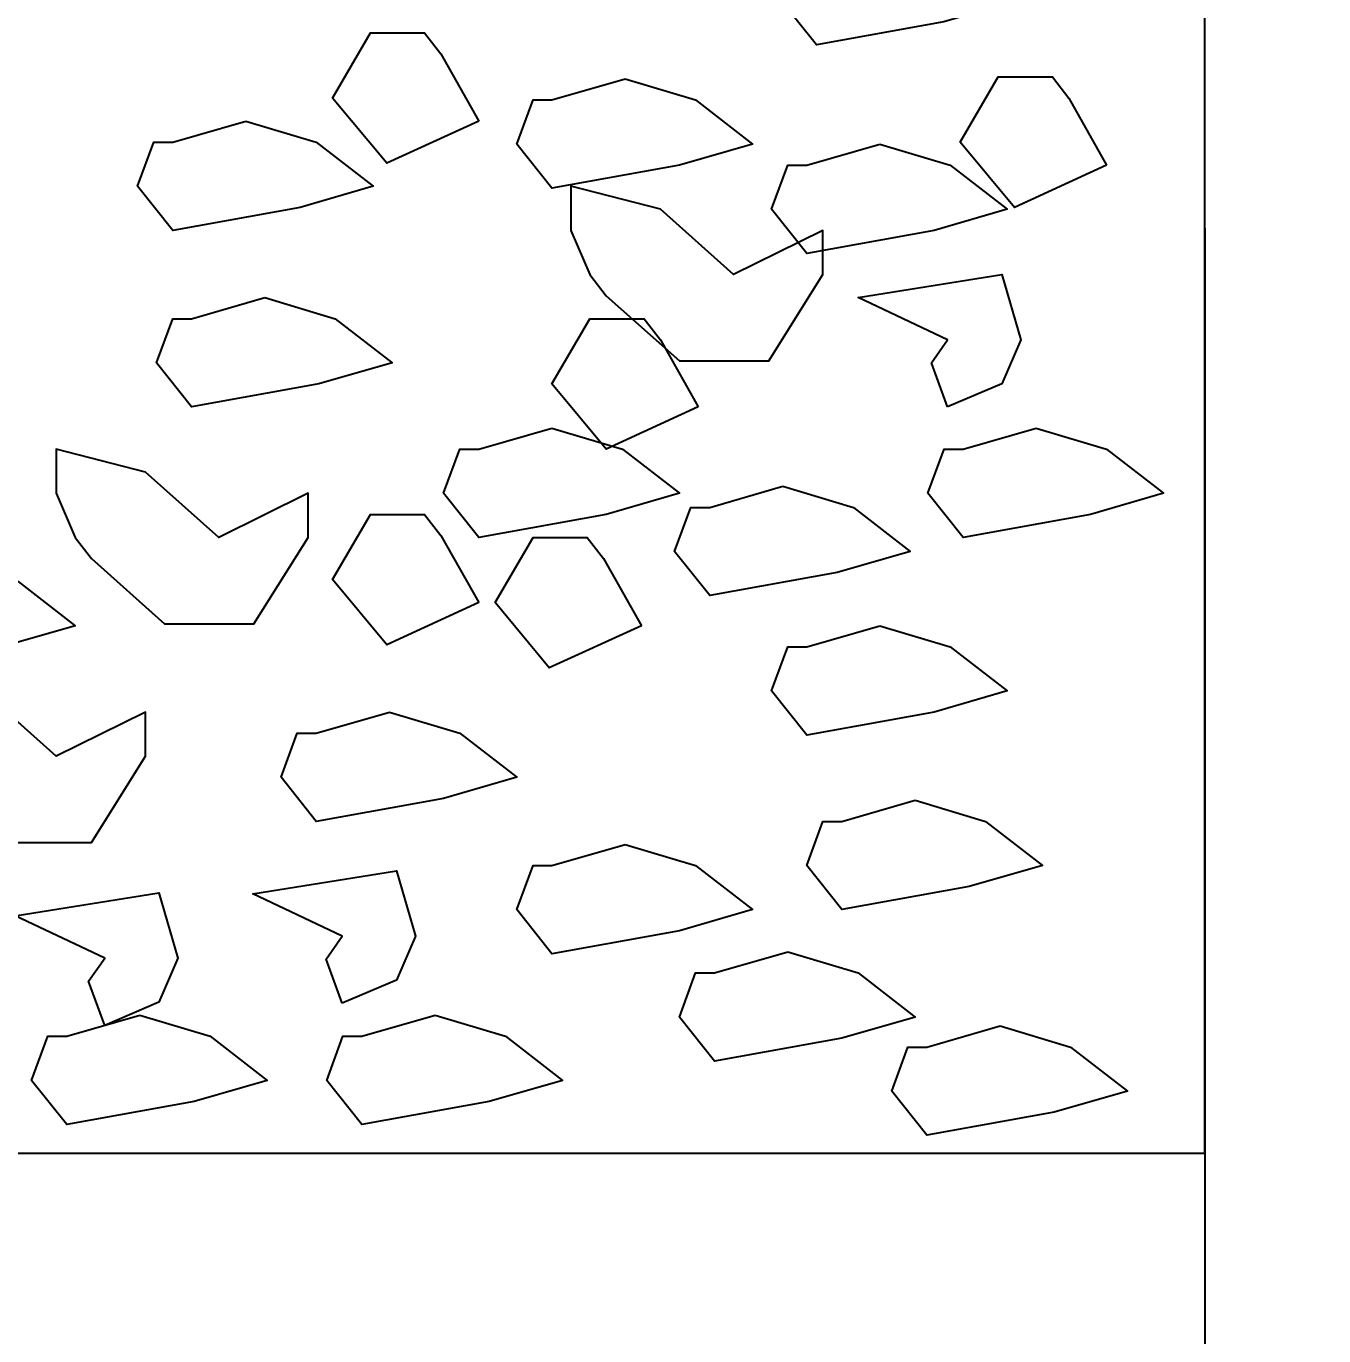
# Model space of a CAD drawing. Header units: metres. Extents: x 31037 to 31490, y -4422 to -3483.
# Drawn here: x 31248.724 to 31249.379, y -4180.233 to -4179.572 of the extents above; entities that cross this region are included whole.
import ezdxf

# ---------------------------------------------------------------- set-up
doc = ezdxf.new("R2010")
doc.units = ezdxf.units.M
doc.header["$LTSCALE"] = 30
doc.header["$MEASUREMENT"] = 0
doc.header["$PDMODE"] = 34
doc.layers.get('0').update_dxf_attribs({"color": 30, "lineweight": 40})
doc.layers.add('DIM', color=5, linetype='Continuous', lineweight=25)
doc.styles.add('style1', font='pala.ttf')
doc.dimstyles.new('main dim', dxfattribs={"dimtxt": 0.3, "dimasz": 0.12, "dimexe": 0.1, "dimexo": 0.1, "dimgap": 0.1, "dimtad": 1, "dimtoh": 1, "dimzin": 3, "dimdsep": 46, "dimtxsty": 'style1', "dimblk": 'OBLIQUE', "dimcen": 0.125, "dimclrd": 8, "dimclre": 8, "dimclrt": 3, "dimadec": 0, "dimazin": 0, "dimtfac": 0.8, "dimtix": 1, "dimtofl": 0, "dimtmove": 2, "dimatfit": 0, "dimfxl": 0, "dimtolj": 1, "dimtzin": 0, "dimarcsym": 0})

# ---------------------------------------------------------------- blocks, each defined once
blk = doc.blocks.new('_Oblique')
at = {"color": 0, "linetype": 'ByBlock', "lineweight": -2}
blk.add_line((-0.5, -0.5), (0.5, 0.5), dxfattribs=at)
blk = doc.blocks.new('*D75')
at = {"layer": 'Defpoints', "color": 0, "lineweight": 5}
for p in [(31249.31882, -4179.57417), (31248.15609, -4179.67351), (31249.31882, -4180.79379)]:
    blk.add_point(p, dxfattribs=at)
at = {"layer": 'DIM', "color": 8, "lineweight": -2}
for p, q in [((31249.31882, -4179.67417), (31249.31882, -4180.89379)), ((31248.15609, -4179.77351), (31248.15609, -4180.89379)), ((31248.15609, -4180.79379), (31249.31882, -4180.79379))]:
    blk.add_line(p, q, dxfattribs=at)
at = {"layer": 'DIM', "color": 8, "lineweight": -2, "xscale": 0.12, "yscale": 0.12, "zscale": 0.12, "rotation": 180}
blk.add_blockref('_Oblique', (31248.15609, -4180.79379), dxfattribs=at)
at = {"layer": 'DIM', "color": 8, "lineweight": -2, "xscale": 0.12, "yscale": 0.12, "zscale": 0.12}
blk.add_blockref('_Oblique', (31249.31882, -4180.79379), dxfattribs=at)
at = {"layer": 'DIM', "color": 3, "lineweight": 25, "insert": (31248.73745, -4180.54986), "char_height": 0.28, "attachment_point": 5, "style": 'style1'}
blk.add_mtext('\\A1;1.00', dxfattribs=at)
blk = doc.blocks.new('*D85')
at = {"layer": 'Defpoints', "color": 0, "lineweight": 5}
for p in [(31249.31882, -4179.57417), (31248.15609, -4179.67351), (31249.31882, -4180.79379)]:
    blk.add_point(p, dxfattribs=at)
at = {"layer": 'DIM', "color": 8, "lineweight": -2}
for p, q in [((31249.31882, -4179.67417), (31249.31882, -4180.89379)), ((31248.15609, -4179.77351), (31248.15609, -4180.89379)), ((31248.15609, -4180.79379), (31249.31882, -4180.79379))]:
    blk.add_line(p, q, dxfattribs=at)
at = {"layer": 'DIM', "color": 8, "lineweight": -2, "xscale": 0.12, "yscale": 0.12, "zscale": 0.12, "rotation": 180}
blk.add_blockref('_Oblique', (31248.15609, -4180.79379), dxfattribs=at)
at = {"layer": 'DIM', "color": 8, "lineweight": -2, "xscale": 0.12, "yscale": 0.12, "zscale": 0.12}
blk.add_blockref('_Oblique', (31249.31882, -4180.79379), dxfattribs=at)
at = {"layer": 'DIM', "color": 3, "lineweight": 25, "insert": (31248.73745, -4180.54986), "char_height": 0.28, "attachment_point": 5, "style": 'style1'}
blk.add_mtext('\\A1;1.00', dxfattribs=at)
blk = doc.blocks.new('*D77')
at = {"layer": 'Defpoints', "color": 0, "lineweight": 5}
for p in [(31249.31882, -4179.57417), (31248.15609, -4179.67351), (31249.31882, -4180.79379)]:
    blk.add_point(p, dxfattribs=at)
at = {"layer": 'DIM', "color": 8, "lineweight": -2}
for p, q in [((31249.31882, -4179.67417), (31249.31882, -4180.89379)), ((31248.15609, -4179.77351), (31248.15609, -4180.89379)), ((31248.15609, -4180.79379), (31249.31882, -4180.79379))]:
    blk.add_line(p, q, dxfattribs=at)
at = {"layer": 'DIM', "color": 8, "lineweight": -2, "xscale": 0.12, "yscale": 0.12, "zscale": 0.12, "rotation": 180}
blk.add_blockref('_Oblique', (31248.15609, -4180.79379), dxfattribs=at)
at = {"layer": 'DIM', "color": 8, "lineweight": -2, "xscale": 0.12, "yscale": 0.12, "zscale": 0.12}
blk.add_blockref('_Oblique', (31249.31882, -4180.79379), dxfattribs=at)
at = {"layer": 'DIM', "color": 3, "lineweight": 25, "insert": (31248.73745, -4180.54986), "char_height": 0.28, "attachment_point": 5, "style": 'style1'}
blk.add_mtext('\\A1;1.00', dxfattribs=at)
blk = doc.blocks.new('*D81')
at = {"layer": 'Defpoints', "color": 0, "lineweight": 5}
for p in [(31249.31882, -4179.57417), (31248.15609, -4179.67351), (31249.31882, -4180.79379)]:
    blk.add_point(p, dxfattribs=at)
at = {"layer": 'DIM', "color": 8, "lineweight": -2}
for p, q in [((31249.31882, -4179.67417), (31249.31882, -4180.89379)), ((31248.15609, -4179.77351), (31248.15609, -4180.89379)), ((31248.15609, -4180.79379), (31249.31882, -4180.79379))]:
    blk.add_line(p, q, dxfattribs=at)
at = {"layer": 'DIM', "color": 8, "lineweight": -2, "xscale": 0.12, "yscale": 0.12, "zscale": 0.12, "rotation": 180}
blk.add_blockref('_Oblique', (31248.15609, -4180.79379), dxfattribs=at)
at = {"layer": 'DIM', "color": 8, "lineweight": -2, "xscale": 0.12, "yscale": 0.12, "zscale": 0.12}
blk.add_blockref('_Oblique', (31249.31882, -4180.79379), dxfattribs=at)
at = {"layer": 'DIM', "color": 3, "lineweight": 25, "insert": (31248.73745, -4180.54986), "char_height": 0.28, "attachment_point": 5, "style": 'style1'}
blk.add_mtext('\\A1;1.00', dxfattribs=at)

msp = doc.modelspace()

# ---------------------------------------------------------------- linework, layer by layer
at = {"color": 0, "lineweight": 25, "ltscale": 7}
for p, q in [((31249.31882, -4180.14095), (31249.31882, -4178.39686)), ((31249.31882, -4180.14095), (31249.31882, -4178.39686)), ((31249.31882, -4180.14095), (31249.31882, -4178.39686)), ((31249.31882, -4180.14095), (31249.31882, -4178.39686)), ((31248.15609, -4180.14095), (31249.28975, -4180.14095)), ((31248.15609, -4180.14095), (31249.28975, -4180.14095)), ((31248.15609, -4180.14095), (31249.28975, -4180.14095)), ((31248.15609, -4180.14095), (31249.28975, -4180.14095))]:
    msp.add_line(p, q, dxfattribs=at)
msp.add_lwpolyline([(31248.15609, -4180.14095), (31249.31882, -4180.14095), (31249.31882, -4178.39686), (31248.15609, -4178.39686)], close=True, dxfattribs=at)
msp.add_lwpolyline([(31248.15609, -4180.14095), (31249.31882, -4180.14095), (31249.31882, -4178.39686), (31248.15609, -4178.39686)], close=True, dxfattribs=at)
msp.add_lwpolyline([(31248.15609, -4180.14095), (31249.31882, -4180.14095), (31249.31882, -4178.39686), (31248.15609, -4178.39686)], close=True, dxfattribs=at)
msp.add_lwpolyline([(31248.15609, -4180.14095), (31249.31882, -4180.14095), (31249.31882, -4178.39686), (31248.15609, -4178.39686)], close=True, dxfattribs=at)
at = {"color": 0, "lineweight": 25}
for points in [[(31249.15977, -4179.52657), (31249.19531, -4179.53722), (31249.22402, -4179.55949), (31249.18711, -4179.57014), (31249.12286, -4179.58175), (31249.10508, -4179.55949), (31249.11329, -4179.53722), (31249.12286, -4179.53722)], [(31249.15977, -4179.52657), (31249.19531, -4179.53722), (31249.22402, -4179.55949), (31249.18711, -4179.57014), (31249.12286, -4179.58175), (31249.10508, -4179.55949), (31249.11329, -4179.53722), (31249.12286, -4179.53722)], [(31249.15977, -4179.52657), (31249.19531, -4179.53722), (31249.22402, -4179.55949), (31249.18711, -4179.57014), (31249.12286, -4179.58175), (31249.10508, -4179.55949), (31249.11329, -4179.53722), (31249.12286, -4179.53722)], [(31249.15977, -4179.52657), (31249.19531, -4179.53722), (31249.22402, -4179.55949), (31249.18711, -4179.57014), (31249.12286, -4179.58175), (31249.10508, -4179.55949), (31249.11329, -4179.53722), (31249.12286, -4179.53722)], [(31248.9525, -4179.62013), (31248.90602, -4179.64143), (31248.87868, -4179.60852), (31248.89782, -4179.5756), (31248.92516, -4179.5756), (31248.93337, -4179.58625)], [(31248.9525, -4179.62013), (31248.90602, -4179.64143), (31248.87868, -4179.60852), (31248.89782, -4179.5756), (31248.92516, -4179.5756), (31248.93337, -4179.58625)], [(31248.9525, -4179.62013), (31248.90602, -4179.64143), (31248.87868, -4179.60852), (31248.89782, -4179.5756), (31248.92516, -4179.5756), (31248.93337, -4179.58625)], [(31248.9525, -4179.62013), (31248.90602, -4179.64143), (31248.87868, -4179.60852), (31248.89782, -4179.5756), (31248.92516, -4179.5756), (31248.93337, -4179.58625)], [(31248.9525, -4179.62013), (31248.90602, -4179.64143), (31248.87868, -4179.60852), (31248.89782, -4179.5756), (31248.92516, -4179.5756), (31248.93337, -4179.58625)], [(31248.9525, -4179.62013), (31248.90602, -4179.64143), (31248.87868, -4179.60852), (31248.89782, -4179.5756), (31248.92516, -4179.5756), (31248.93337, -4179.58625)], [(31248.9525, -4179.62013), (31248.90602, -4179.64143), (31248.87868, -4179.60852), (31248.89782, -4179.5756), (31248.92516, -4179.5756), (31248.93337, -4179.58625)], [(31248.9525, -4179.62013), (31248.90602, -4179.64143), (31248.87868, -4179.60852), (31248.89782, -4179.5756), (31248.92516, -4179.5756), (31248.93337, -4179.58625)], [(31249.02632, -4179.59884), (31249.06187, -4179.60948), (31249.09058, -4179.63175), (31249.05367, -4179.6424), (31248.98941, -4179.65401), (31248.97164, -4179.63175), (31248.97984, -4179.60948), (31248.98941, -4179.60948)], [(31249.02632, -4179.59884), (31249.06187, -4179.60948), (31249.09058, -4179.63175), (31249.05367, -4179.6424), (31248.98941, -4179.65401), (31248.97164, -4179.63175), (31248.97984, -4179.60948), (31248.98941, -4179.60948)], [(31249.02632, -4179.59884), (31249.06187, -4179.60948), (31249.09058, -4179.63175), (31249.05367, -4179.6424), (31248.98941, -4179.65401), (31248.97164, -4179.63175), (31248.97984, -4179.60948), (31248.98941, -4179.60948)], [(31249.02632, -4179.59884), (31249.06187, -4179.60948), (31249.09058, -4179.63175), (31249.05367, -4179.6424), (31248.98941, -4179.65401), (31248.97164, -4179.63175), (31248.97984, -4179.60948), (31248.98941, -4179.60948)], [(31249.02632, -4179.59884), (31249.06187, -4179.60948), (31249.09058, -4179.63175), (31249.05367, -4179.6424), (31248.98941, -4179.65401), (31248.97164, -4179.63175), (31248.97984, -4179.60948), (31248.98941, -4179.60948)], [(31249.02632, -4179.59884), (31249.06187, -4179.60948), (31249.09058, -4179.63175), (31249.05367, -4179.6424), (31248.98941, -4179.65401), (31248.97164, -4179.63175), (31248.97984, -4179.60948), (31248.98941, -4179.60948)], [(31249.02632, -4179.59884), (31249.06187, -4179.60948), (31249.09058, -4179.63175), (31249.05367, -4179.6424), (31248.98941, -4179.65401), (31248.97164, -4179.63175), (31248.97984, -4179.60948), (31248.98941, -4179.60948)], [(31249.02632, -4179.59884), (31249.06187, -4179.60948), (31249.09058, -4179.63175), (31249.05367, -4179.6424), (31248.98941, -4179.65401), (31248.97164, -4179.63175), (31248.97984, -4179.60948), (31248.98941, -4179.60948)], [(31249.26924, -4179.6424), (31249.22276, -4179.6637), (31249.19542, -4179.63078), (31249.21456, -4179.59787), (31249.2419, -4179.59787), (31249.2501, -4179.60852)], [(31249.26924, -4179.6424), (31249.22276, -4179.6637), (31249.19542, -4179.63078), (31249.21456, -4179.59787), (31249.2419, -4179.59787), (31249.2501, -4179.60852)], [(31249.26924, -4179.6424), (31249.22276, -4179.6637), (31249.19542, -4179.63078), (31249.21456, -4179.59787), (31249.2419, -4179.59787), (31249.2501, -4179.60852)], [(31249.26924, -4179.6424), (31249.22276, -4179.6637), (31249.19542, -4179.63078), (31249.21456, -4179.59787), (31249.2419, -4179.59787), (31249.2501, -4179.60852)], [(31249.26924, -4179.6424), (31249.22276, -4179.6637), (31249.19542, -4179.63078), (31249.21456, -4179.59787), (31249.2419, -4179.59787), (31249.2501, -4179.60852)], [(31249.26924, -4179.6424), (31249.22276, -4179.6637), (31249.19542, -4179.63078), (31249.21456, -4179.59787), (31249.2419, -4179.59787), (31249.2501, -4179.60852)], [(31249.26924, -4179.6424), (31249.22276, -4179.6637), (31249.19542, -4179.63078), (31249.21456, -4179.59787), (31249.2419, -4179.59787), (31249.2501, -4179.60852)], [(31249.26924, -4179.6424), (31249.22276, -4179.6637), (31249.19542, -4179.63078), (31249.21456, -4179.59787), (31249.2419, -4179.59787), (31249.2501, -4179.60852)], [(31248.83494, -4179.62013), (31248.87048, -4179.63078), (31248.89919, -4179.65305), (31248.86228, -4179.6637), (31248.79803, -4179.67531), (31248.78026, -4179.65305), (31248.78846, -4179.63078), (31248.79803, -4179.63078)], [(31248.83494, -4179.62013), (31248.87048, -4179.63078), (31248.89919, -4179.65305), (31248.86228, -4179.6637), (31248.79803, -4179.67531), (31248.78026, -4179.65305), (31248.78846, -4179.63078), (31248.79803, -4179.63078)], [(31248.83494, -4179.62013), (31248.87048, -4179.63078), (31248.89919, -4179.65305), (31248.86228, -4179.6637), (31248.79803, -4179.67531), (31248.78026, -4179.65305), (31248.78846, -4179.63078), (31248.79803, -4179.63078)], [(31248.83494, -4179.62013), (31248.87048, -4179.63078), (31248.89919, -4179.65305), (31248.86228, -4179.6637), (31248.79803, -4179.67531), (31248.78026, -4179.65305), (31248.78846, -4179.63078), (31248.79803, -4179.63078)], [(31248.83494, -4179.62013), (31248.87048, -4179.63078), (31248.89919, -4179.65305), (31248.86228, -4179.6637), (31248.79803, -4179.67531), (31248.78026, -4179.65305), (31248.78846, -4179.63078), (31248.79803, -4179.63078)], [(31248.83494, -4179.62013), (31248.87048, -4179.63078), (31248.89919, -4179.65305), (31248.86228, -4179.6637), (31248.79803, -4179.67531), (31248.78026, -4179.65305), (31248.78846, -4179.63078), (31248.79803, -4179.63078)], [(31248.83494, -4179.62013), (31248.87048, -4179.63078), (31248.89919, -4179.65305), (31248.86228, -4179.6637), (31248.79803, -4179.67531), (31248.78026, -4179.65305), (31248.78846, -4179.63078), (31248.79803, -4179.63078)], [(31248.83494, -4179.62013), (31248.87048, -4179.63078), (31248.89919, -4179.65305), (31248.86228, -4179.6637), (31248.79803, -4179.67531), (31248.78026, -4179.65305), (31248.78846, -4179.63078), (31248.79803, -4179.63078)], [(31249.15483, -4179.63175), (31249.19037, -4179.6424), (31249.21908, -4179.66466), (31249.18217, -4179.67531), (31249.11792, -4179.68693), (31249.10015, -4179.66466), (31249.10835, -4179.6424), (31249.11792, -4179.6424)], [(31249.15483, -4179.63175), (31249.19037, -4179.6424), (31249.21908, -4179.66466), (31249.18217, -4179.67531), (31249.11792, -4179.68693), (31249.10015, -4179.66466), (31249.10835, -4179.6424), (31249.11792, -4179.6424)], [(31249.15483, -4179.63175), (31249.19037, -4179.6424), (31249.21908, -4179.66466), (31249.18217, -4179.67531), (31249.11792, -4179.68693), (31249.10015, -4179.66466), (31249.10835, -4179.6424), (31249.11792, -4179.6424)], [(31249.15483, -4179.63175), (31249.19037, -4179.6424), (31249.21908, -4179.66466), (31249.18217, -4179.67531), (31249.11792, -4179.68693), (31249.10015, -4179.66466), (31249.10835, -4179.6424), (31249.11792, -4179.6424)], [(31249.15483, -4179.63175), (31249.19037, -4179.6424), (31249.21908, -4179.66466), (31249.18217, -4179.67531), (31249.11792, -4179.68693), (31249.10015, -4179.66466), (31249.10835, -4179.6424), (31249.11792, -4179.6424)], [(31249.15483, -4179.63175), (31249.19037, -4179.6424), (31249.21908, -4179.66466), (31249.18217, -4179.67531), (31249.11792, -4179.68693), (31249.10015, -4179.66466), (31249.10835, -4179.6424), (31249.11792, -4179.6424)], [(31249.15483, -4179.63175), (31249.19037, -4179.6424), (31249.21908, -4179.66466), (31249.18217, -4179.67531), (31249.11792, -4179.68693), (31249.10015, -4179.66466), (31249.10835, -4179.6424), (31249.11792, -4179.6424)], [(31249.15483, -4179.63175), (31249.19037, -4179.6424), (31249.21908, -4179.66466), (31249.18217, -4179.67531), (31249.11792, -4179.68693), (31249.10015, -4179.66466), (31249.10835, -4179.6424), (31249.11792, -4179.6424)], [(31249.01676, -4179.70823), (31249.05367, -4179.74114), (31249.09878, -4179.74114), (31249.12612, -4179.69758), (31249.12612, -4179.67531), (31249.08101, -4179.69758), (31249.0441, -4179.66466), (31248.99898, -4179.65305), (31248.99898, -4179.67531), (31249.00855, -4179.69758)], [(31249.01676, -4179.70823), (31249.05367, -4179.74114), (31249.09878, -4179.74114), (31249.12612, -4179.69758), (31249.12612, -4179.67531), (31249.08101, -4179.69758), (31249.0441, -4179.66466), (31248.99898, -4179.65305), (31248.99898, -4179.67531), (31249.00855, -4179.69758)], [(31249.01676, -4179.70823), (31249.05367, -4179.74114), (31249.09878, -4179.74114), (31249.12612, -4179.69758), (31249.12612, -4179.67531), (31249.08101, -4179.69758), (31249.0441, -4179.66466), (31248.99898, -4179.65305), (31248.99898, -4179.67531), (31249.00855, -4179.69758)], [(31249.01676, -4179.70823), (31249.05367, -4179.74114), (31249.09878, -4179.74114), (31249.12612, -4179.69758), (31249.12612, -4179.67531), (31249.08101, -4179.69758), (31249.0441, -4179.66466), (31248.99898, -4179.65305), (31248.99898, -4179.67531), (31249.00855, -4179.69758)], [(31249.01676, -4179.70823), (31249.05367, -4179.74114), (31249.09878, -4179.74114), (31249.12612, -4179.69758), (31249.12612, -4179.67531), (31249.08101, -4179.69758), (31249.0441, -4179.66466), (31248.99898, -4179.65305), (31248.99898, -4179.67531), (31249.00855, -4179.69758)], [(31249.01676, -4179.70823), (31249.05367, -4179.74114), (31249.09878, -4179.74114), (31249.12612, -4179.69758), (31249.12612, -4179.67531), (31249.08101, -4179.69758), (31249.0441, -4179.66466), (31248.99898, -4179.65305), (31248.99898, -4179.67531), (31249.00855, -4179.69758)], [(31249.01676, -4179.70823), (31249.05367, -4179.74114), (31249.09878, -4179.74114), (31249.12612, -4179.69758), (31249.12612, -4179.67531), (31249.08101, -4179.69758), (31249.0441, -4179.66466), (31248.99898, -4179.65305), (31248.99898, -4179.67531), (31249.00855, -4179.69758)], [(31249.01676, -4179.70823), (31249.05367, -4179.74114), (31249.09878, -4179.74114), (31249.12612, -4179.69758), (31249.12612, -4179.67531), (31249.08101, -4179.69758), (31249.0441, -4179.66466), (31248.99898, -4179.65305), (31248.99898, -4179.67531), (31249.00855, -4179.69758)], [(31249.189, -4179.76437), (31249.1808, -4179.74211), (31249.189, -4179.73049), (31249.14389, -4179.70919), (31249.21634, -4179.69758), (31249.22591, -4179.73049), (31249.21634, -4179.75276)], [(31249.189, -4179.76437), (31249.1808, -4179.74211), (31249.189, -4179.73049), (31249.14389, -4179.70919), (31249.21634, -4179.69758), (31249.22591, -4179.73049), (31249.21634, -4179.75276)], [(31249.189, -4179.76437), (31249.1808, -4179.74211), (31249.189, -4179.73049), (31249.14389, -4179.70919), (31249.21634, -4179.69758), (31249.22591, -4179.73049), (31249.21634, -4179.75276)], [(31249.189, -4179.76437), (31249.1808, -4179.74211), (31249.189, -4179.73049), (31249.14389, -4179.70919), (31249.21634, -4179.69758), (31249.22591, -4179.73049), (31249.21634, -4179.75276)], [(31249.189, -4179.76437), (31249.1808, -4179.74211), (31249.189, -4179.73049), (31249.14389, -4179.70919), (31249.21634, -4179.69758), (31249.22591, -4179.73049), (31249.21634, -4179.75276)], [(31249.189, -4179.76437), (31249.1808, -4179.74211), (31249.189, -4179.73049), (31249.14389, -4179.70919), (31249.21634, -4179.69758), (31249.22591, -4179.73049), (31249.21634, -4179.75276)], [(31249.189, -4179.76437), (31249.1808, -4179.74211), (31249.189, -4179.73049), (31249.14389, -4179.70919), (31249.21634, -4179.69758), (31249.22591, -4179.73049), (31249.21634, -4179.75276)], [(31249.189, -4179.76437), (31249.1808, -4179.74211), (31249.189, -4179.73049), (31249.14389, -4179.70919), (31249.21634, -4179.69758), (31249.22591, -4179.73049), (31249.21634, -4179.75276)], [(31248.84451, -4179.70919), (31248.88005, -4179.71984), (31248.90876, -4179.74211), (31248.87185, -4179.75276), (31248.8076, -4179.76437), (31248.78982, -4179.74211), (31248.79803, -4179.71984), (31248.8076, -4179.71984)], [(31248.84451, -4179.70919), (31248.88005, -4179.71984), (31248.90876, -4179.74211), (31248.87185, -4179.75276), (31248.8076, -4179.76437), (31248.78982, -4179.74211), (31248.79803, -4179.71984), (31248.8076, -4179.71984)], [(31248.84451, -4179.70919), (31248.88005, -4179.71984), (31248.90876, -4179.74211), (31248.87185, -4179.75276), (31248.8076, -4179.76437), (31248.78982, -4179.74211), (31248.79803, -4179.71984), (31248.8076, -4179.71984)], [(31248.84451, -4179.70919), (31248.88005, -4179.71984), (31248.90876, -4179.74211), (31248.87185, -4179.75276), (31248.8076, -4179.76437), (31248.78982, -4179.74211), (31248.79803, -4179.71984), (31248.8076, -4179.71984)], [(31248.84451, -4179.70919), (31248.88005, -4179.71984), (31248.90876, -4179.74211), (31248.87185, -4179.75276), (31248.8076, -4179.76437), (31248.78982, -4179.74211), (31248.79803, -4179.71984), (31248.8076, -4179.71984)], [(31248.84451, -4179.70919), (31248.88005, -4179.71984), (31248.90876, -4179.74211), (31248.87185, -4179.75276), (31248.8076, -4179.76437), (31248.78982, -4179.74211), (31248.79803, -4179.71984), (31248.8076, -4179.71984)], [(31248.84451, -4179.70919), (31248.88005, -4179.71984), (31248.90876, -4179.74211), (31248.87185, -4179.75276), (31248.8076, -4179.76437), (31248.78982, -4179.74211), (31248.79803, -4179.71984), (31248.8076, -4179.71984)], [(31248.84451, -4179.70919), (31248.88005, -4179.71984), (31248.90876, -4179.74211), (31248.87185, -4179.75276), (31248.8076, -4179.76437), (31248.78982, -4179.74211), (31248.79803, -4179.71984), (31248.8076, -4179.71984)], [(31249.06324, -4179.76437), (31249.01676, -4179.78567), (31248.98941, -4179.75276), (31249.00855, -4179.71984), (31249.03589, -4179.71984), (31249.0441, -4179.73049)], [(31249.06324, -4179.76437), (31249.01676, -4179.78567), (31248.98941, -4179.75276), (31249.00855, -4179.71984), (31249.03589, -4179.71984), (31249.0441, -4179.73049)], [(31249.06324, -4179.76437), (31249.01676, -4179.78567), (31248.98941, -4179.75276), (31249.00855, -4179.71984), (31249.03589, -4179.71984), (31249.0441, -4179.73049)], [(31249.06324, -4179.76437), (31249.01676, -4179.78567), (31248.98941, -4179.75276), (31249.00855, -4179.71984), (31249.03589, -4179.71984), (31249.0441, -4179.73049)], [(31249.06324, -4179.76437), (31249.01676, -4179.78567), (31248.98941, -4179.75276), (31249.00855, -4179.71984), (31249.03589, -4179.71984), (31249.0441, -4179.73049)], [(31249.06324, -4179.76437), (31249.01676, -4179.78567), (31248.98941, -4179.75276), (31249.00855, -4179.71984), (31249.03589, -4179.71984), (31249.0441, -4179.73049)], [(31249.06324, -4179.76437), (31249.01676, -4179.78567), (31248.98941, -4179.75276), (31249.00855, -4179.71984), (31249.03589, -4179.71984), (31249.0441, -4179.73049)], [(31249.06324, -4179.76437), (31249.01676, -4179.78567), (31248.98941, -4179.75276), (31249.00855, -4179.71984), (31249.03589, -4179.71984), (31249.0441, -4179.73049)], [(31248.98941, -4179.77502), (31249.02496, -4179.78567), (31249.05367, -4179.80794), (31249.01676, -4179.81859), (31248.9525, -4179.8302), (31248.93473, -4179.80794), (31248.94293, -4179.78567), (31248.9525, -4179.78567)], [(31248.98941, -4179.77502), (31249.02496, -4179.78567), (31249.05367, -4179.80794), (31249.01676, -4179.81859), (31248.9525, -4179.8302), (31248.93473, -4179.80794), (31248.94293, -4179.78567), (31248.9525, -4179.78567)], [(31248.98941, -4179.77502), (31249.02496, -4179.78567), (31249.05367, -4179.80794), (31249.01676, -4179.81859), (31248.9525, -4179.8302), (31248.93473, -4179.80794), (31248.94293, -4179.78567), (31248.9525, -4179.78567)], [(31248.98941, -4179.77502), (31249.02496, -4179.78567), (31249.05367, -4179.80794), (31249.01676, -4179.81859), (31248.9525, -4179.8302), (31248.93473, -4179.80794), (31248.94293, -4179.78567), (31248.9525, -4179.78567)], [(31248.98941, -4179.77502), (31249.02496, -4179.78567), (31249.05367, -4179.80794), (31249.01676, -4179.81859), (31248.9525, -4179.8302), (31248.93473, -4179.80794), (31248.94293, -4179.78567), (31248.9525, -4179.78567)], [(31248.98941, -4179.77502), (31249.02496, -4179.78567), (31249.05367, -4179.80794), (31249.01676, -4179.81859), (31248.9525, -4179.8302), (31248.93473, -4179.80794), (31248.94293, -4179.78567), (31248.9525, -4179.78567)], [(31248.98941, -4179.77502), (31249.02496, -4179.78567), (31249.05367, -4179.80794), (31249.01676, -4179.81859), (31248.9525, -4179.8302), (31248.93473, -4179.80794), (31248.94293, -4179.78567), (31248.9525, -4179.78567)], [(31248.98941, -4179.77502), (31249.02496, -4179.78567), (31249.05367, -4179.80794), (31249.01676, -4179.81859), (31248.9525, -4179.8302), (31248.93473, -4179.80794), (31248.94293, -4179.78567), (31248.9525, -4179.78567)], [(31249.2337, -4179.77502), (31249.26924, -4179.78567), (31249.29795, -4179.80794), (31249.26104, -4179.81859), (31249.19679, -4179.8302), (31249.17902, -4179.80794), (31249.18722, -4179.78567), (31249.19679, -4179.78567)], [(31249.2337, -4179.77502), (31249.26924, -4179.78567), (31249.29795, -4179.80794), (31249.26104, -4179.81859), (31249.19679, -4179.8302), (31249.17902, -4179.80794), (31249.18722, -4179.78567), (31249.19679, -4179.78567)], [(31249.2337, -4179.77502), (31249.26924, -4179.78567), (31249.29795, -4179.80794), (31249.26104, -4179.81859), (31249.19679, -4179.8302), (31249.17902, -4179.80794), (31249.18722, -4179.78567), (31249.19679, -4179.78567)], [(31249.2337, -4179.77502), (31249.26924, -4179.78567), (31249.29795, -4179.80794), (31249.26104, -4179.81859), (31249.19679, -4179.8302), (31249.17902, -4179.80794), (31249.18722, -4179.78567), (31249.19679, -4179.78567)], [(31249.2337, -4179.77502), (31249.26924, -4179.78567), (31249.29795, -4179.80794), (31249.26104, -4179.81859), (31249.19679, -4179.8302), (31249.17902, -4179.80794), (31249.18722, -4179.78567), (31249.19679, -4179.78567)], [(31249.2337, -4179.77502), (31249.26924, -4179.78567), (31249.29795, -4179.80794), (31249.26104, -4179.81859), (31249.19679, -4179.8302), (31249.17902, -4179.80794), (31249.18722, -4179.78567), (31249.19679, -4179.78567)], [(31249.2337, -4179.77502), (31249.26924, -4179.78567), (31249.29795, -4179.80794), (31249.26104, -4179.81859), (31249.19679, -4179.8302), (31249.17902, -4179.80794), (31249.18722, -4179.78567), (31249.19679, -4179.78567)], [(31249.2337, -4179.77502), (31249.26924, -4179.78567), (31249.29795, -4179.80794), (31249.26104, -4179.81859), (31249.19679, -4179.8302), (31249.17902, -4179.80794), (31249.18722, -4179.78567), (31249.19679, -4179.78567)], [(31248.75702, -4179.84085), (31248.79393, -4179.87376), (31248.83904, -4179.87376), (31248.86638, -4179.8302), (31248.86638, -4179.80794), (31248.82127, -4179.8302), (31248.78436, -4179.79729), (31248.73924, -4179.78567), (31248.73924, -4179.80794), (31248.74881, -4179.8302)], [(31248.75702, -4179.84085), (31248.79393, -4179.87376), (31248.83904, -4179.87376), (31248.86638, -4179.8302), (31248.86638, -4179.80794), (31248.82127, -4179.8302), (31248.78436, -4179.79729), (31248.73924, -4179.78567), (31248.73924, -4179.80794), (31248.74881, -4179.8302)], [(31248.75702, -4179.84085), (31248.79393, -4179.87376), (31248.83904, -4179.87376), (31248.86638, -4179.8302), (31248.86638, -4179.80794), (31248.82127, -4179.8302), (31248.78436, -4179.79729), (31248.73924, -4179.78567), (31248.73924, -4179.80794), (31248.74881, -4179.8302)], [(31248.75702, -4179.84085), (31248.79393, -4179.87376), (31248.83904, -4179.87376), (31248.86638, -4179.8302), (31248.86638, -4179.80794), (31248.82127, -4179.8302), (31248.78436, -4179.79729), (31248.73924, -4179.78567), (31248.73924, -4179.80794), (31248.74881, -4179.8302)], [(31248.75702, -4179.84085), (31248.79393, -4179.87376), (31248.83904, -4179.87376), (31248.86638, -4179.8302), (31248.86638, -4179.80794), (31248.82127, -4179.8302), (31248.78436, -4179.79729), (31248.73924, -4179.78567), (31248.73924, -4179.80794), (31248.74881, -4179.8302)], [(31248.75702, -4179.84085), (31248.79393, -4179.87376), (31248.83904, -4179.87376), (31248.86638, -4179.8302), (31248.86638, -4179.80794), (31248.82127, -4179.8302), (31248.78436, -4179.79729), (31248.73924, -4179.78567), (31248.73924, -4179.80794), (31248.74881, -4179.8302)], [(31248.75702, -4179.84085), (31248.79393, -4179.87376), (31248.83904, -4179.87376), (31248.86638, -4179.8302), (31248.86638, -4179.80794), (31248.82127, -4179.8302), (31248.78436, -4179.79729), (31248.73924, -4179.78567), (31248.73924, -4179.80794), (31248.74881, -4179.8302)], [(31248.75702, -4179.84085), (31248.79393, -4179.87376), (31248.83904, -4179.87376), (31248.86638, -4179.8302), (31248.86638, -4179.80794), (31248.82127, -4179.8302), (31248.78436, -4179.79729), (31248.73924, -4179.78567), (31248.73924, -4179.80794), (31248.74881, -4179.8302)], [(31249.10591, -4179.80439), (31249.14145, -4179.81504), (31249.17016, -4179.83731), (31249.13325, -4179.84795), (31249.06899, -4179.85957), (31249.05122, -4179.83731), (31249.05943, -4179.81504), (31249.06899, -4179.81504)], [(31249.10591, -4179.80439), (31249.14145, -4179.81504), (31249.17016, -4179.83731), (31249.13325, -4179.84795), (31249.06899, -4179.85957), (31249.05122, -4179.83731), (31249.05943, -4179.81504), (31249.06899, -4179.81504)], [(31249.10591, -4179.80439), (31249.14145, -4179.81504), (31249.17016, -4179.83731), (31249.13325, -4179.84795), (31249.06899, -4179.85957), (31249.05122, -4179.83731), (31249.05943, -4179.81504), (31249.06899, -4179.81504)], [(31249.10591, -4179.80439), (31249.14145, -4179.81504), (31249.17016, -4179.83731), (31249.13325, -4179.84795), (31249.06899, -4179.85957), (31249.05122, -4179.83731), (31249.05943, -4179.81504), (31249.06899, -4179.81504)], [(31249.10591, -4179.80439), (31249.14145, -4179.81504), (31249.17016, -4179.83731), (31249.13325, -4179.84795), (31249.06899, -4179.85957), (31249.05122, -4179.83731), (31249.05943, -4179.81504), (31249.06899, -4179.81504)], [(31249.10591, -4179.80439), (31249.14145, -4179.81504), (31249.17016, -4179.83731), (31249.13325, -4179.84795), (31249.06899, -4179.85957), (31249.05122, -4179.83731), (31249.05943, -4179.81504), (31249.06899, -4179.81504)], [(31249.10591, -4179.80439), (31249.14145, -4179.81504), (31249.17016, -4179.83731), (31249.13325, -4179.84795), (31249.06899, -4179.85957), (31249.05122, -4179.83731), (31249.05943, -4179.81504), (31249.06899, -4179.81504)], [(31249.10591, -4179.80439), (31249.14145, -4179.81504), (31249.17016, -4179.83731), (31249.13325, -4179.84795), (31249.06899, -4179.85957), (31249.05122, -4179.83731), (31249.05943, -4179.81504), (31249.06899, -4179.81504)], [(31248.9525, -4179.86312), (31248.90602, -4179.88441), (31248.87868, -4179.8515), (31248.89782, -4179.81859), (31248.92516, -4179.81859), (31248.93337, -4179.82923)], [(31248.9525, -4179.86312), (31248.90602, -4179.88441), (31248.87868, -4179.8515), (31248.89782, -4179.81859), (31248.92516, -4179.81859), (31248.93337, -4179.82923)], [(31248.9525, -4179.86312), (31248.90602, -4179.88441), (31248.87868, -4179.8515), (31248.89782, -4179.81859), (31248.92516, -4179.81859), (31248.93337, -4179.82923)], [(31248.9525, -4179.86312), (31248.90602, -4179.88441), (31248.87868, -4179.8515), (31248.89782, -4179.81859), (31248.92516, -4179.81859), (31248.93337, -4179.82923)], [(31248.9525, -4179.86312), (31248.90602, -4179.88441), (31248.87868, -4179.8515), (31248.89782, -4179.81859), (31248.92516, -4179.81859), (31248.93337, -4179.82923)], [(31248.9525, -4179.86312), (31248.90602, -4179.88441), (31248.87868, -4179.8515), (31248.89782, -4179.81859), (31248.92516, -4179.81859), (31248.93337, -4179.82923)], [(31248.9525, -4179.86312), (31248.90602, -4179.88441), (31248.87868, -4179.8515), (31248.89782, -4179.81859), (31248.92516, -4179.81859), (31248.93337, -4179.82923)], [(31248.9525, -4179.86312), (31248.90602, -4179.88441), (31248.87868, -4179.8515), (31248.89782, -4179.81859), (31248.92516, -4179.81859), (31248.93337, -4179.82923)], [(31249.03453, -4179.87473), (31248.98805, -4179.89603), (31248.96071, -4179.86312), (31248.97984, -4179.8302), (31249.00719, -4179.8302), (31249.01539, -4179.84085)], [(31249.03453, -4179.87473), (31248.98805, -4179.89603), (31248.96071, -4179.86312), (31248.97984, -4179.8302), (31249.00719, -4179.8302), (31249.01539, -4179.84085)], [(31249.03453, -4179.87473), (31248.98805, -4179.89603), (31248.96071, -4179.86312), (31248.97984, -4179.8302), (31249.00719, -4179.8302), (31249.01539, -4179.84085)], [(31249.03453, -4179.87473), (31248.98805, -4179.89603), (31248.96071, -4179.86312), (31248.97984, -4179.8302), (31249.00719, -4179.8302), (31249.01539, -4179.84085)], [(31249.03453, -4179.87473), (31248.98805, -4179.89603), (31248.96071, -4179.86312), (31248.97984, -4179.8302), (31249.00719, -4179.8302), (31249.01539, -4179.84085)], [(31249.03453, -4179.87473), (31248.98805, -4179.89603), (31248.96071, -4179.86312), (31248.97984, -4179.8302), (31249.00719, -4179.8302), (31249.01539, -4179.84085)], [(31249.03453, -4179.87473), (31248.98805, -4179.89603), (31248.96071, -4179.86312), (31248.97984, -4179.8302), (31249.00719, -4179.8302), (31249.01539, -4179.84085)], [(31249.03453, -4179.87473), (31248.98805, -4179.89603), (31248.96071, -4179.86312), (31248.97984, -4179.8302), (31249.00719, -4179.8302), (31249.01539, -4179.84085)], [(31248.68456, -4179.84182), (31248.7201, -4179.85247), (31248.74881, -4179.87473), (31248.7119, -4179.88538), (31248.64765, -4179.897), (31248.62988, -4179.87473), (31248.63808, -4179.85247), (31248.64765, -4179.85247)], [(31248.68456, -4179.84182), (31248.7201, -4179.85247), (31248.74881, -4179.87473), (31248.7119, -4179.88538), (31248.64765, -4179.897), (31248.62988, -4179.87473), (31248.63808, -4179.85247), (31248.64765, -4179.85247)], [(31248.68456, -4179.84182), (31248.7201, -4179.85247), (31248.74881, -4179.87473), (31248.7119, -4179.88538), (31248.64765, -4179.897), (31248.62988, -4179.87473), (31248.63808, -4179.85247), (31248.64765, -4179.85247)], [(31248.68456, -4179.84182), (31248.7201, -4179.85247), (31248.74881, -4179.87473), (31248.7119, -4179.88538), (31248.64765, -4179.897), (31248.62988, -4179.87473), (31248.63808, -4179.85247), (31248.64765, -4179.85247)], [(31248.68456, -4179.84182), (31248.7201, -4179.85247), (31248.74881, -4179.87473), (31248.7119, -4179.88538), (31248.64765, -4179.897), (31248.62988, -4179.87473), (31248.63808, -4179.85247), (31248.64765, -4179.85247)], [(31248.68456, -4179.84182), (31248.7201, -4179.85247), (31248.74881, -4179.87473), (31248.7119, -4179.88538), (31248.64765, -4179.897), (31248.62988, -4179.87473), (31248.63808, -4179.85247), (31248.64765, -4179.85247)], [(31248.68456, -4179.84182), (31248.7201, -4179.85247), (31248.74881, -4179.87473), (31248.7119, -4179.88538), (31248.64765, -4179.897), (31248.62988, -4179.87473), (31248.63808, -4179.85247), (31248.64765, -4179.85247)], [(31248.68456, -4179.84182), (31248.7201, -4179.85247), (31248.74881, -4179.87473), (31248.7119, -4179.88538), (31248.64765, -4179.897), (31248.62988, -4179.87473), (31248.63808, -4179.85247), (31248.64765, -4179.85247)], [(31249.15483, -4179.87473), (31249.19037, -4179.88538), (31249.21908, -4179.90765), (31249.18217, -4179.9183), (31249.11792, -4179.92991), (31249.10015, -4179.90765), (31249.10835, -4179.88538), (31249.11792, -4179.88538)], [(31249.15483, -4179.87473), (31249.19037, -4179.88538), (31249.21908, -4179.90765), (31249.18217, -4179.9183), (31249.11792, -4179.92991), (31249.10015, -4179.90765), (31249.10835, -4179.88538), (31249.11792, -4179.88538)], [(31249.15483, -4179.87473), (31249.19037, -4179.88538), (31249.21908, -4179.90765), (31249.18217, -4179.9183), (31249.11792, -4179.92991), (31249.10015, -4179.90765), (31249.10835, -4179.88538), (31249.11792, -4179.88538)], [(31249.15483, -4179.87473), (31249.19037, -4179.88538), (31249.21908, -4179.90765), (31249.18217, -4179.9183), (31249.11792, -4179.92991), (31249.10015, -4179.90765), (31249.10835, -4179.88538), (31249.11792, -4179.88538)], [(31249.15483, -4179.87473), (31249.19037, -4179.88538), (31249.21908, -4179.90765), (31249.18217, -4179.9183), (31249.11792, -4179.92991), (31249.10015, -4179.90765), (31249.10835, -4179.88538), (31249.11792, -4179.88538)], [(31249.15483, -4179.87473), (31249.19037, -4179.88538), (31249.21908, -4179.90765), (31249.18217, -4179.9183), (31249.11792, -4179.92991), (31249.10015, -4179.90765), (31249.10835, -4179.88538), (31249.11792, -4179.88538)], [(31249.15483, -4179.87473), (31249.19037, -4179.88538), (31249.21908, -4179.90765), (31249.18217, -4179.9183), (31249.11792, -4179.92991), (31249.10015, -4179.90765), (31249.10835, -4179.88538), (31249.11792, -4179.88538)], [(31249.15483, -4179.87473), (31249.19037, -4179.88538), (31249.21908, -4179.90765), (31249.18217, -4179.9183), (31249.11792, -4179.92991), (31249.10015, -4179.90765), (31249.10835, -4179.88538), (31249.11792, -4179.88538)], [(31248.67499, -4179.95121), (31248.7119, -4179.98412), (31248.75702, -4179.98412), (31248.78436, -4179.94056), (31248.78436, -4179.9183), (31248.73924, -4179.94056), (31248.70233, -4179.90765), (31248.65722, -4179.89603), (31248.65722, -4179.9183), (31248.66679, -4179.94056)], [(31248.67499, -4179.95121), (31248.7119, -4179.98412), (31248.75702, -4179.98412), (31248.78436, -4179.94056), (31248.78436, -4179.9183), (31248.73924, -4179.94056), (31248.70233, -4179.90765), (31248.65722, -4179.89603), (31248.65722, -4179.9183), (31248.66679, -4179.94056)], [(31248.67499, -4179.95121), (31248.7119, -4179.98412), (31248.75702, -4179.98412), (31248.78436, -4179.94056), (31248.78436, -4179.9183), (31248.73924, -4179.94056), (31248.70233, -4179.90765), (31248.65722, -4179.89603), (31248.65722, -4179.9183), (31248.66679, -4179.94056)], [(31248.67499, -4179.95121), (31248.7119, -4179.98412), (31248.75702, -4179.98412), (31248.78436, -4179.94056), (31248.78436, -4179.9183), (31248.73924, -4179.94056), (31248.70233, -4179.90765), (31248.65722, -4179.89603), (31248.65722, -4179.9183), (31248.66679, -4179.94056)], [(31248.67499, -4179.95121), (31248.7119, -4179.98412), (31248.75702, -4179.98412), (31248.78436, -4179.94056), (31248.78436, -4179.9183), (31248.73924, -4179.94056), (31248.70233, -4179.90765), (31248.65722, -4179.89603), (31248.65722, -4179.9183), (31248.66679, -4179.94056)], [(31248.67499, -4179.95121), (31248.7119, -4179.98412), (31248.75702, -4179.98412), (31248.78436, -4179.94056), (31248.78436, -4179.9183), (31248.73924, -4179.94056), (31248.70233, -4179.90765), (31248.65722, -4179.89603), (31248.65722, -4179.9183), (31248.66679, -4179.94056)], [(31248.67499, -4179.95121), (31248.7119, -4179.98412), (31248.75702, -4179.98412), (31248.78436, -4179.94056), (31248.78436, -4179.9183), (31248.73924, -4179.94056), (31248.70233, -4179.90765), (31248.65722, -4179.89603), (31248.65722, -4179.9183), (31248.66679, -4179.94056)], [(31248.67499, -4179.95121), (31248.7119, -4179.98412), (31248.75702, -4179.98412), (31248.78436, -4179.94056), (31248.78436, -4179.9183), (31248.73924, -4179.94056), (31248.70233, -4179.90765), (31248.65722, -4179.89603), (31248.65722, -4179.9183), (31248.66679, -4179.94056)], [(31248.90739, -4179.9183), (31248.94293, -4179.92894), (31248.97164, -4179.95121), (31248.93473, -4179.96186), (31248.87048, -4179.97347), (31248.85271, -4179.95121), (31248.86091, -4179.92894), (31248.87048, -4179.92894)], [(31248.90739, -4179.9183), (31248.94293, -4179.92894), (31248.97164, -4179.95121), (31248.93473, -4179.96186), (31248.87048, -4179.97347), (31248.85271, -4179.95121), (31248.86091, -4179.92894), (31248.87048, -4179.92894)], [(31248.90739, -4179.9183), (31248.94293, -4179.92894), (31248.97164, -4179.95121), (31248.93473, -4179.96186), (31248.87048, -4179.97347), (31248.85271, -4179.95121), (31248.86091, -4179.92894), (31248.87048, -4179.92894)], [(31248.90739, -4179.9183), (31248.94293, -4179.92894), (31248.97164, -4179.95121), (31248.93473, -4179.96186), (31248.87048, -4179.97347), (31248.85271, -4179.95121), (31248.86091, -4179.92894), (31248.87048, -4179.92894)], [(31248.90739, -4179.9183), (31248.94293, -4179.92894), (31248.97164, -4179.95121), (31248.93473, -4179.96186), (31248.87048, -4179.97347), (31248.85271, -4179.95121), (31248.86091, -4179.92894), (31248.87048, -4179.92894)], [(31248.90739, -4179.9183), (31248.94293, -4179.92894), (31248.97164, -4179.95121), (31248.93473, -4179.96186), (31248.87048, -4179.97347), (31248.85271, -4179.95121), (31248.86091, -4179.92894), (31248.87048, -4179.92894)], [(31248.90739, -4179.9183), (31248.94293, -4179.92894), (31248.97164, -4179.95121), (31248.93473, -4179.96186), (31248.87048, -4179.97347), (31248.85271, -4179.95121), (31248.86091, -4179.92894), (31248.87048, -4179.92894)], [(31248.90739, -4179.9183), (31248.94293, -4179.92894), (31248.97164, -4179.95121), (31248.93473, -4179.96186), (31248.87048, -4179.97347), (31248.85271, -4179.95121), (31248.86091, -4179.92894), (31248.87048, -4179.92894)], [(31249.1726, -4179.96283), (31249.20814, -4179.97347), (31249.23685, -4179.99574), (31249.19994, -4180.00639), (31249.13569, -4180.01801), (31249.11792, -4179.99574), (31249.12612, -4179.97347), (31249.13569, -4179.97347)], [(31249.1726, -4179.96283), (31249.20814, -4179.97347), (31249.23685, -4179.99574), (31249.19994, -4180.00639), (31249.13569, -4180.01801), (31249.11792, -4179.99574), (31249.12612, -4179.97347), (31249.13569, -4179.97347)], [(31249.1726, -4179.96283), (31249.20814, -4179.97347), (31249.23685, -4179.99574), (31249.19994, -4180.00639), (31249.13569, -4180.01801), (31249.11792, -4179.99574), (31249.12612, -4179.97347), (31249.13569, -4179.97347)], [(31249.1726, -4179.96283), (31249.20814, -4179.97347), (31249.23685, -4179.99574), (31249.19994, -4180.00639), (31249.13569, -4180.01801), (31249.11792, -4179.99574), (31249.12612, -4179.97347), (31249.13569, -4179.97347)], [(31249.1726, -4179.96283), (31249.20814, -4179.97347), (31249.23685, -4179.99574), (31249.19994, -4180.00639), (31249.13569, -4180.01801), (31249.11792, -4179.99574), (31249.12612, -4179.97347), (31249.13569, -4179.97347)], [(31249.1726, -4179.96283), (31249.20814, -4179.97347), (31249.23685, -4179.99574), (31249.19994, -4180.00639), (31249.13569, -4180.01801), (31249.11792, -4179.99574), (31249.12612, -4179.97347), (31249.13569, -4179.97347)], [(31249.1726, -4179.96283), (31249.20814, -4179.97347), (31249.23685, -4179.99574), (31249.19994, -4180.00639), (31249.13569, -4180.01801), (31249.11792, -4179.99574), (31249.12612, -4179.97347), (31249.13569, -4179.97347)], [(31249.1726, -4179.96283), (31249.20814, -4179.97347), (31249.23685, -4179.99574), (31249.19994, -4180.00639), (31249.13569, -4180.01801), (31249.11792, -4179.99574), (31249.12612, -4179.97347), (31249.13569, -4179.97347)], [(31249.02632, -4179.98509), (31249.06187, -4179.99574), (31249.09058, -4180.01801), (31249.05367, -4180.02865), (31248.98941, -4180.04027), (31248.97164, -4180.01801), (31248.97984, -4179.99574), (31248.98941, -4179.99574)], [(31249.02632, -4179.98509), (31249.06187, -4179.99574), (31249.09058, -4180.01801), (31249.05367, -4180.02865), (31248.98941, -4180.04027), (31248.97164, -4180.01801), (31248.97984, -4179.99574), (31248.98941, -4179.99574)], [(31249.02632, -4179.98509), (31249.06187, -4179.99574), (31249.09058, -4180.01801), (31249.05367, -4180.02865), (31248.98941, -4180.04027), (31248.97164, -4180.01801), (31248.97984, -4179.99574), (31248.98941, -4179.99574)], [(31249.02632, -4179.98509), (31249.06187, -4179.99574), (31249.09058, -4180.01801), (31249.05367, -4180.02865), (31248.98941, -4180.04027), (31248.97164, -4180.01801), (31248.97984, -4179.99574), (31248.98941, -4179.99574)], [(31249.02632, -4179.98509), (31249.06187, -4179.99574), (31249.09058, -4180.01801), (31249.05367, -4180.02865), (31248.98941, -4180.04027), (31248.97164, -4180.01801), (31248.97984, -4179.99574), (31248.98941, -4179.99574)], [(31249.02632, -4179.98509), (31249.06187, -4179.99574), (31249.09058, -4180.01801), (31249.05367, -4180.02865), (31248.98941, -4180.04027), (31248.97164, -4180.01801), (31248.97984, -4179.99574), (31248.98941, -4179.99574)], [(31249.02632, -4179.98509), (31249.06187, -4179.99574), (31249.09058, -4180.01801), (31249.05367, -4180.02865), (31248.98941, -4180.04027), (31248.97164, -4180.01801), (31248.97984, -4179.99574), (31248.98941, -4179.99574)], [(31249.02632, -4179.98509), (31249.06187, -4179.99574), (31249.09058, -4180.01801), (31249.05367, -4180.02865), (31248.98941, -4180.04027), (31248.97164, -4180.01801), (31248.97984, -4179.99574), (31248.98941, -4179.99574)], [(31248.8836, -4180.06519), (31248.8754, -4180.04293), (31248.8836, -4180.03131), (31248.83849, -4180.01002), (31248.91094, -4179.9984), (31248.92051, -4180.03131), (31248.91094, -4180.05358)], [(31248.8836, -4180.06519), (31248.8754, -4180.04293), (31248.8836, -4180.03131), (31248.83849, -4180.01002), (31248.91094, -4179.9984), (31248.92051, -4180.03131), (31248.91094, -4180.05358)], [(31248.8836, -4180.06519), (31248.8754, -4180.04293), (31248.8836, -4180.03131), (31248.83849, -4180.01002), (31248.91094, -4179.9984), (31248.92051, -4180.03131), (31248.91094, -4180.05358)], [(31248.8836, -4180.06519), (31248.8754, -4180.04293), (31248.8836, -4180.03131), (31248.83849, -4180.01002), (31248.91094, -4179.9984), (31248.92051, -4180.03131), (31248.91094, -4180.05358)], [(31248.8836, -4180.06519), (31248.8754, -4180.04293), (31248.8836, -4180.03131), (31248.83849, -4180.01002), (31248.91094, -4179.9984), (31248.92051, -4180.03131), (31248.91094, -4180.05358)], [(31248.8836, -4180.06519), (31248.8754, -4180.04293), (31248.8836, -4180.03131), (31248.83849, -4180.01002), (31248.91094, -4179.9984), (31248.92051, -4180.03131), (31248.91094, -4180.05358)], [(31248.8836, -4180.06519), (31248.8754, -4180.04293), (31248.8836, -4180.03131), (31248.83849, -4180.01002), (31248.91094, -4179.9984), (31248.92051, -4180.03131), (31248.91094, -4180.05358)], [(31248.8836, -4180.06519), (31248.8754, -4180.04293), (31248.8836, -4180.03131), (31248.83849, -4180.01002), (31248.91094, -4179.9984), (31248.92051, -4180.03131), (31248.91094, -4180.05358)], [(31248.76375, -4180.07638), (31248.75554, -4180.05412), (31248.76375, -4180.0425), (31248.71863, -4180.0212), (31248.79109, -4180.00959), (31248.80066, -4180.0425), (31248.79109, -4180.06477)], [(31248.76375, -4180.07638), (31248.75554, -4180.05412), (31248.76375, -4180.0425), (31248.71863, -4180.0212), (31248.79109, -4180.00959), (31248.80066, -4180.0425), (31248.79109, -4180.06477)], [(31248.76375, -4180.07638), (31248.75554, -4180.05412), (31248.76375, -4180.0425), (31248.71863, -4180.0212), (31248.79109, -4180.00959), (31248.80066, -4180.0425), (31248.79109, -4180.06477)], [(31248.76375, -4180.07638), (31248.75554, -4180.05412), (31248.76375, -4180.0425), (31248.71863, -4180.0212), (31248.79109, -4180.00959), (31248.80066, -4180.0425), (31248.79109, -4180.06477)], [(31248.76375, -4180.07638), (31248.75554, -4180.05412), (31248.76375, -4180.0425), (31248.71863, -4180.0212), (31248.79109, -4180.00959), (31248.80066, -4180.0425), (31248.79109, -4180.06477)], [(31248.76375, -4180.07638), (31248.75554, -4180.05412), (31248.76375, -4180.0425), (31248.71863, -4180.0212), (31248.79109, -4180.00959), (31248.80066, -4180.0425), (31248.79109, -4180.06477)], [(31248.76375, -4180.07638), (31248.75554, -4180.05412), (31248.76375, -4180.0425), (31248.71863, -4180.0212), (31248.79109, -4180.00959), (31248.80066, -4180.0425), (31248.79109, -4180.06477)], [(31248.76375, -4180.07638), (31248.75554, -4180.05412), (31248.76375, -4180.0425), (31248.71863, -4180.0212), (31248.79109, -4180.00959), (31248.80066, -4180.0425), (31248.79109, -4180.06477)], [(31249.10835, -4180.0393), (31249.14389, -4180.04995), (31249.1726, -4180.07222), (31249.13569, -4180.08287), (31249.07144, -4180.09448), (31249.05367, -4180.07222), (31249.06187, -4180.04995), (31249.07144, -4180.04995)], [(31249.10835, -4180.0393), (31249.14389, -4180.04995), (31249.1726, -4180.07222), (31249.13569, -4180.08287), (31249.07144, -4180.09448), (31249.05367, -4180.07222), (31249.06187, -4180.04995), (31249.07144, -4180.04995)], [(31249.10835, -4180.0393), (31249.14389, -4180.04995), (31249.1726, -4180.07222), (31249.13569, -4180.08287), (31249.07144, -4180.09448), (31249.05367, -4180.07222), (31249.06187, -4180.04995), (31249.07144, -4180.04995)], [(31249.10835, -4180.0393), (31249.14389, -4180.04995), (31249.1726, -4180.07222), (31249.13569, -4180.08287), (31249.07144, -4180.09448), (31249.05367, -4180.07222), (31249.06187, -4180.04995), (31249.07144, -4180.04995)], [(31249.10835, -4180.0393), (31249.14389, -4180.04995), (31249.1726, -4180.07222), (31249.13569, -4180.08287), (31249.07144, -4180.09448), (31249.05367, -4180.07222), (31249.06187, -4180.04995), (31249.07144, -4180.04995)], [(31249.10835, -4180.0393), (31249.14389, -4180.04995), (31249.1726, -4180.07222), (31249.13569, -4180.08287), (31249.07144, -4180.09448), (31249.05367, -4180.07222), (31249.06187, -4180.04995), (31249.07144, -4180.04995)], [(31249.10835, -4180.0393), (31249.14389, -4180.04995), (31249.1726, -4180.07222), (31249.13569, -4180.08287), (31249.07144, -4180.09448), (31249.05367, -4180.07222), (31249.06187, -4180.04995), (31249.07144, -4180.04995)], [(31249.10835, -4180.0393), (31249.14389, -4180.04995), (31249.1726, -4180.07222), (31249.13569, -4180.08287), (31249.07144, -4180.09448), (31249.05367, -4180.07222), (31249.06187, -4180.04995), (31249.07144, -4180.04995)], [(31248.78146, -4180.07124), (31248.817, -4180.08189), (31248.84571, -4180.10415), (31248.8088, -4180.1148), (31248.74455, -4180.12642), (31248.72677, -4180.10415), (31248.73498, -4180.08189), (31248.74455, -4180.08189)], [(31248.78146, -4180.07124), (31248.817, -4180.08189), (31248.84571, -4180.10415), (31248.8088, -4180.1148), (31248.74455, -4180.12642), (31248.72677, -4180.10415), (31248.73498, -4180.08189), (31248.74455, -4180.08189)], [(31248.78146, -4180.07124), (31248.817, -4180.08189), (31248.84571, -4180.10415), (31248.8088, -4180.1148), (31248.74455, -4180.12642), (31248.72677, -4180.10415), (31248.73498, -4180.08189), (31248.74455, -4180.08189)], [(31248.78146, -4180.07124), (31248.817, -4180.08189), (31248.84571, -4180.10415), (31248.8088, -4180.1148), (31248.74455, -4180.12642), (31248.72677, -4180.10415), (31248.73498, -4180.08189), (31248.74455, -4180.08189)], [(31248.93041, -4180.07124), (31248.96596, -4180.08189), (31248.99467, -4180.10415), (31248.95775, -4180.1148), (31248.8935, -4180.12642), (31248.87573, -4180.10415), (31248.88393, -4180.08189), (31248.8935, -4180.08189)], [(31248.93041, -4180.07124), (31248.96596, -4180.08189), (31248.99467, -4180.10415), (31248.95775, -4180.1148), (31248.8935, -4180.12642), (31248.87573, -4180.10415), (31248.88393, -4180.08189), (31248.8935, -4180.08189)], [(31248.93041, -4180.07124), (31248.96596, -4180.08189), (31248.99467, -4180.10415), (31248.95775, -4180.1148), (31248.8935, -4180.12642), (31248.87573, -4180.10415), (31248.88393, -4180.08189), (31248.8935, -4180.08189)], [(31248.93041, -4180.07124), (31248.96596, -4180.08189), (31248.99467, -4180.10415), (31248.95775, -4180.1148), (31248.8935, -4180.12642), (31248.87573, -4180.10415), (31248.88393, -4180.08189), (31248.8935, -4180.08189)], [(31249.2155, -4180.07669), (31249.25105, -4180.08734), (31249.27976, -4180.1096), (31249.24285, -4180.12025), (31249.17859, -4180.13187), (31249.16082, -4180.1096), (31249.16902, -4180.08734), (31249.17859, -4180.08734)], [(31249.2155, -4180.07669), (31249.25105, -4180.08734), (31249.27976, -4180.1096), (31249.24285, -4180.12025), (31249.17859, -4180.13187), (31249.16082, -4180.1096), (31249.16902, -4180.08734), (31249.17859, -4180.08734)], [(31249.2155, -4180.07669), (31249.25105, -4180.08734), (31249.27976, -4180.1096), (31249.24285, -4180.12025), (31249.17859, -4180.13187), (31249.16082, -4180.1096), (31249.16902, -4180.08734), (31249.17859, -4180.08734)], [(31249.2155, -4180.07669), (31249.25105, -4180.08734), (31249.27976, -4180.1096), (31249.24285, -4180.12025), (31249.17859, -4180.13187), (31249.16082, -4180.1096), (31249.16902, -4180.08734), (31249.17859, -4180.08734)]]:
    msp.add_lwpolyline(points, close=True, dxfattribs=at)

# ---------------------------------------------------------------- dimensions: what is measured, and where the dimension line sits
at = {"layer": 'DIM', "color": 0, "lineweight": 25}
for picture in ['*D75', '*D85', '*D77', '*D81']:
    dim = msp.add_linear_dim(base=(31249.31882, -4180.79379), p1=(31248.15609, -4179.67351), p2=(31249.31882, -4179.57417), text='1.00', dimstyle='main dim', override={"dimtxt": 0.28, "dimpost": '\\X', "dimfxl": 6}, dxfattribs=at)
    dim.commit()
    dim.dimension.update_dxf_attribs({"geometry": picture, "text_midpoint": (31248.73745, -4180.54986)})

doc.saveas('drawing.dxf')
